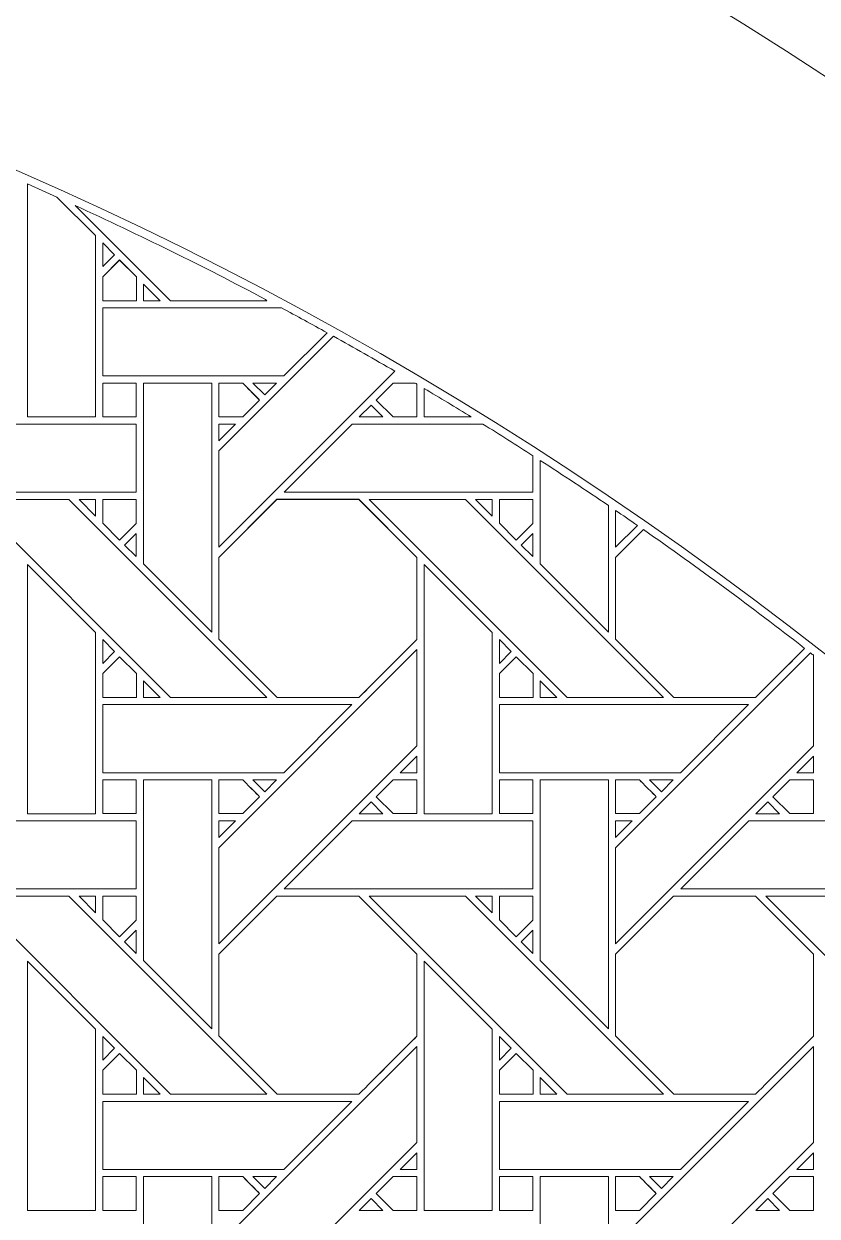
# Model space of a CAD drawing. Header units: inches. Extents: x 2.4 to 22.4, y -0.9 to 19.1.
# Drawn here: x 15.949 to 17.846, y 14.733 to 17.584 of the extents above; entities that cross this region are included whole.
import ezdxf

# ---------------------------------------------------------------- set-up
doc = ezdxf.new("R2010")
doc.units = ezdxf.units.IN
doc.header["$MEASUREMENT"] = 0
doc.layers.add('Design', color=7, linetype='Continuous', lineweight=0)

msp = doc.modelspace()

# ---------------------------------------------------------------- linework, layer by layer
at = {"layer": 'Design'}
for points, knots in [([(12.3829, 19.0948), (6.86, 19.0948), (2.3829, 14.6176), (2.3829, 9.0948), (2.3829, 3.5719), (6.86, -0.9052), (12.3829, -0.9052), (17.9057, -0.9052), (22.3829, 3.5719), (22.3829, 9.0948), (22.3829, 14.6176), (17.9057, 19.0948), (12.3829, 19.0948)], [0, 0, 0, 0, 1, 1, 1, 2, 2, 2, 3, 3, 3, 4, 4, 4, 4]), ([(12.3829, 17.972), (7.4801, 17.972), (3.5056, 13.9975), (3.5056, 9.0948), (3.5056, 4.192), (7.4801, 0.2175), (12.3829, 0.2175), (17.2856, 0.2175), (21.2601, 4.192), (21.2601, 9.0948), (21.2601, 13.9975), (17.2856, 17.972), (12.3829, 17.972)], [0, 0, 0, 0, 1, 1, 1, 2, 2, 2, 3, 3, 3, 4, 4, 4, 4]), ([(16.1201, 16.6442), (16.1201, 16.6442), (15.9574, 16.6442), (15.9574, 16.6442), (15.9574, 16.6442), (15.9574, 17.2014), (15.9574, 17.2014), (15.9808, 17.1911), (16.0042, 17.1808), (16.0274, 17.1703), (16.0274, 17.1703), (16.1201, 17.0779), (16.1201, 17.0779), (16.1201, 17.0779), (16.1201, 16.6442), (16.1201, 16.6442)], [0, 0, 0, 0, 1, 1, 1, 2, 2, 2, 3, 3, 3, 4, 4, 4, 5, 5, 5, 5]), ([(16.5303, 16.9222), (16.5303, 16.9222), (16.2993, 16.9222), (16.2993, 16.9222), (16.2993, 16.9222), (16.0715, 17.1501), (16.0715, 17.1501), (16.2258, 17.0794), (16.3778, 17.0044), (16.5272, 16.9253), (16.5272, 16.9253), (16.5303, 16.9222), (16.5303, 16.9222)], [0, 0, 0, 0, 1, 1, 1, 2, 2, 2, 3, 3, 3, 4, 4, 4, 4]), ([(16.1374, 17.0037), (16.1374, 17.0037), (16.1374, 17.0604), (16.1374, 17.0604), (16.1374, 17.0604), (16.1656, 17.0318), (16.1656, 17.0318), (16.1656, 17.0318), (16.1374, 17.0037), (16.1374, 17.0037)], [0, 0, 0, 0, 1, 1, 1, 2, 2, 2, 3, 3, 3, 3]), ([(16.1375, 16.9221), (16.1375, 16.9221), (16.1375, 16.9794), (16.1375, 16.9794), (16.1375, 16.9794), (16.1778, 17.0198), (16.1778, 17.0198), (16.1778, 17.0198), (16.2181, 16.9794), (16.2181, 16.9794), (16.2181, 16.9794), (16.2181, 16.9221), (16.2181, 16.9221), (16.2181, 16.9221), (16.1375, 16.9221), (16.1375, 16.9221)], [0, 0, 0, 0, 1, 1, 1, 2, 2, 2, 3, 3, 3, 4, 4, 4, 5, 5, 5, 5]), ([(16.2181, 16.922), (16.2181, 16.922), (16.1375, 16.922), (16.1375, 16.922), (16.1375, 16.922), (16.1375, 16.9793), (16.1375, 16.9793), (16.1375, 16.9793), (16.1778, 17.0196), (16.1778, 17.0196), (16.1778, 17.0196), (16.2181, 16.9793), (16.2181, 16.9793), (16.2181, 16.9793), (16.2181, 16.922), (16.2181, 16.922)], [0, 0, 0, 0, 1, 1, 1, 2, 2, 2, 3, 3, 3, 4, 4, 4, 5, 5, 5, 5]), ([(16.2354, 16.9222), (16.2354, 16.9222), (16.2354, 16.962), (16.2354, 16.962), (16.2354, 16.962), (16.2751, 16.9222), (16.2751, 16.9222), (16.2751, 16.9222), (16.2354, 16.9222), (16.2354, 16.9222)], [0, 0, 0, 0, 1, 1, 1, 2, 2, 2, 3, 3, 3, 3]), ([(16.5653, 16.905), (16.6017, 16.8855), (16.6379, 16.8658), (16.674, 16.8458), (16.674, 16.8458), (16.5704, 16.7423), (16.5704, 16.7423), (16.5704, 16.7423), (16.1375, 16.7423), (16.1375, 16.7423), (16.1375, 16.7423), (16.1375, 16.905), (16.1375, 16.905), (16.1375, 16.905), (16.5653, 16.905), (16.5653, 16.905)], [0, 0, 0, 0, 1, 1, 1, 2, 2, 2, 3, 3, 3, 4, 4, 4, 5, 5, 5, 5]), ([(16.6896, 16.8372), (16.7388, 16.8099), (16.7876, 16.7819), (16.8362, 16.7537), (16.8362, 16.7537), (16.4153, 16.3328), (16.4153, 16.3328), (16.4153, 16.3328), (16.4153, 16.5629), (16.4153, 16.5629), (16.4153, 16.5629), (16.6896, 16.8372), (16.6896, 16.8372)], [0, 0, 0, 0, 1, 1, 1, 2, 2, 2, 3, 3, 3, 4, 4, 4, 4]), ([(16.2177, 16.6443), (16.2177, 16.6443), (16.1375, 16.6443), (16.1375, 16.6443), (16.1375, 16.6443), (16.1375, 16.7251), (16.1375, 16.7251), (16.1375, 16.7251), (16.2177, 16.7251), (16.2177, 16.7251), (16.2177, 16.7251), (16.2177, 16.6443), (16.2177, 16.6443)], [0, 0, 0, 0, 1, 1, 1, 2, 2, 2, 3, 3, 3, 4, 4, 4, 4]), ([(16.1375, 16.6443), (16.1375, 16.6443), (16.1375, 16.7251), (16.1375, 16.7251), (16.1375, 16.7251), (16.2177, 16.7251), (16.2177, 16.7251), (16.2177, 16.7251), (16.2177, 16.6443), (16.2177, 16.6443), (16.2177, 16.6443), (16.1375, 16.6443), (16.1375, 16.6443)], [0, 0, 0, 0, 1, 1, 1, 2, 2, 2, 3, 3, 3, 4, 4, 4, 4]), ([(16.2352, 16.2928), (16.2352, 16.2928), (16.2352, 16.725), (16.2352, 16.725), (16.2352, 16.725), (16.3982, 16.725), (16.3982, 16.725), (16.3982, 16.725), (16.3982, 16.1299), (16.3982, 16.1299), (16.3982, 16.1299), (16.2352, 16.2928), (16.2352, 16.2928)], [0, 0, 0, 0, 1, 1, 1, 2, 2, 2, 3, 3, 3, 4, 4, 4, 4]), ([(16.4153, 16.6443), (16.4153, 16.6443), (16.4153, 16.7251), (16.4153, 16.7251), (16.4153, 16.7251), (16.4724, 16.7251), (16.4724, 16.7251), (16.4724, 16.7251), (16.5128, 16.6848), (16.5128, 16.6848), (16.5128, 16.6848), (16.4723, 16.6443), (16.4723, 16.6443), (16.4723, 16.6443), (16.4153, 16.6443), (16.4153, 16.6443)], [0, 0, 0, 0, 1, 1, 1, 2, 2, 2, 3, 3, 3, 4, 4, 4, 5, 5, 5, 5]), ([(16.5127, 16.6847), (16.5127, 16.6847), (16.4723, 16.6443), (16.4723, 16.6443), (16.4723, 16.6443), (16.4153, 16.6443), (16.4153, 16.6443), (16.4153, 16.6443), (16.4153, 16.7251), (16.4153, 16.7251), (16.4153, 16.7251), (16.4724, 16.7251), (16.4724, 16.7251), (16.4777, 16.7198), (16.5085, 16.6889), (16.5127, 16.6847)], [0, 0, 0, 0, 1, 1, 1, 2, 2, 2, 3, 3, 3, 4, 4, 4, 5, 5, 5, 5]), ([(16.4967, 16.725), (16.4967, 16.725), (16.5532, 16.725), (16.5532, 16.725), (16.5532, 16.725), (16.5249, 16.6968), (16.5249, 16.6968), (16.5249, 16.6968), (16.4967, 16.725), (16.4967, 16.725)], [0, 0, 0, 0, 1, 1, 1, 2, 2, 2, 3, 3, 3, 3]), ([(16.8319, 16.6443), (16.8319, 16.6443), (16.7915, 16.6847), (16.7915, 16.6847), (16.7915, 16.6847), (16.832, 16.7251), (16.832, 16.7251), (16.832, 16.7251), (16.8851, 16.7251), (16.8851, 16.7251), (16.8864, 16.7243), (16.8877, 16.7235), (16.889, 16.7228), (16.889, 16.7228), (16.889, 16.6443), (16.889, 16.6443), (16.889, 16.6443), (16.8319, 16.6443), (16.8319, 16.6443)], [0, 0, 0, 0, 1, 1, 1, 2, 2, 2, 3, 3, 3, 4, 4, 4, 5, 5, 5, 6, 6, 6, 6]), ([(16.889, 16.7228), (16.889, 16.7228), (16.889, 16.6443), (16.889, 16.6443), (16.889, 16.6443), (16.8319, 16.6443), (16.8319, 16.6443), (16.8319, 16.6443), (16.7915, 16.6847), (16.7915, 16.6847), (16.7915, 16.6847), (16.832, 16.7251), (16.832, 16.7251), (16.832, 16.7251), (16.8851, 16.7251), (16.8851, 16.7251), (16.8864, 16.7243), (16.8877, 16.7235), (16.889, 16.7228)], [0, 0, 0, 0, 1, 1, 1, 2, 2, 2, 3, 3, 3, 4, 4, 4, 5, 5, 5, 6, 6, 6, 6]), ([(17.019, 16.6442), (17.019, 16.6442), (16.9061, 16.6442), (16.9061, 16.6442), (16.9061, 16.6442), (16.9061, 16.7125), (16.9061, 16.7125), (16.9439, 16.6901), (16.9816, 16.6673), (17.019, 16.6442)], [0, 0, 0, 0, 1, 1, 1, 2, 2, 2, 3, 3, 3, 3]), ([(16.7794, 16.6725), (16.7794, 16.6725), (16.8076, 16.6442), (16.8076, 16.6442), (16.8076, 16.6442), (16.7511, 16.6442), (16.7511, 16.6442), (16.7511, 16.6442), (16.7794, 16.6725), (16.7794, 16.6725)], [0, 0, 0, 0, 1, 1, 1, 2, 2, 2, 3, 3, 3, 3]), ([(16.2177, 16.6271), (16.2177, 16.6271), (16.2177, 16.4643), (16.2177, 16.4643), (16.2177, 16.4643), (15.6224, 16.4643), (15.6224, 16.4643), (15.6224, 16.4643), (15.7853, 16.6271), (15.7853, 16.6271), (15.7853, 16.6271), (16.2177, 16.6271), (16.2177, 16.6271)], [0, 0, 0, 0, 1, 1, 1, 2, 2, 2, 3, 3, 3, 4, 4, 4, 4]), ([(16.4551, 16.6271), (16.4551, 16.6271), (16.4153, 16.5873), (16.4153, 16.5873), (16.4153, 16.5873), (16.4153, 16.6271), (16.4153, 16.6271), (16.4153, 16.6271), (16.4551, 16.6271), (16.4551, 16.6271)], [0, 0, 0, 0, 1, 1, 1, 2, 2, 2, 3, 3, 3, 3]), ([(17.1664, 16.5516), (17.1664, 16.5516), (17.1664, 16.4643), (17.1664, 16.4643), (17.1664, 16.4643), (16.5711, 16.4643), (16.5711, 16.4643), (16.5711, 16.4643), (16.734, 16.6271), (16.734, 16.6271), (16.734, 16.6271), (17.0469, 16.6271), (17.0469, 16.6271), (17.087, 16.6023), (17.1268, 16.5771), (17.1664, 16.5516)], [0, 0, 0, 0, 1, 1, 1, 2, 2, 2, 3, 3, 3, 4, 4, 4, 5, 5, 5, 5]), ([(17.3469, 16.1299), (17.3469, 16.1299), (17.184, 16.2928), (17.184, 16.2928), (17.184, 16.2928), (17.184, 16.5403), (17.184, 16.5403), (17.2387, 16.5049), (17.293, 16.469), (17.3469, 16.4325), (17.3469, 16.4325), (17.3469, 16.1299), (17.3469, 16.1299)], [0, 0, 0, 0, 1, 1, 1, 2, 2, 2, 3, 3, 3, 4, 4, 4, 4]), ([(16.5303, 15.9735), (16.5303, 15.9735), (16.2993, 15.9735), (16.2993, 15.9735), (16.2993, 15.9735), (15.8257, 16.4472), (15.8257, 16.4472), (15.8257, 16.4472), (16.0567, 16.4472), (16.0567, 16.4472), (16.0567, 16.4472), (16.5303, 15.9735), (16.5303, 15.9735)], [0, 0, 0, 0, 1, 1, 1, 2, 2, 2, 3, 3, 3, 4, 4, 4, 4]), ([(16.0808, 16.4471), (16.0808, 16.4471), (16.1202, 16.4471), (16.1202, 16.4471), (16.1202, 16.4471), (16.1202, 16.4073), (16.1202, 16.4073), (16.1202, 16.4073), (16.0808, 16.4471), (16.0808, 16.4471)], [0, 0, 0, 0, 1, 1, 1, 2, 2, 2, 3, 3, 3, 3]), ([(16.2177, 16.4472), (16.2177, 16.4472), (16.2177, 16.3896), (16.2177, 16.3896), (16.2177, 16.3896), (16.1778, 16.3497), (16.1778, 16.3497), (16.1778, 16.3497), (16.1375, 16.39), (16.1375, 16.39), (16.1375, 16.39), (16.1375, 16.4472), (16.1375, 16.4472), (16.1375, 16.4472), (16.2177, 16.4472), (16.2177, 16.4472)], [0, 0, 0, 0, 1, 1, 1, 2, 2, 2, 3, 3, 3, 4, 4, 4, 5, 5, 5, 5]), ([(16.1778, 16.3497), (16.1778, 16.3497), (16.1375, 16.39), (16.1375, 16.39), (16.1375, 16.39), (16.1375, 16.4472), (16.1375, 16.4472), (16.1375, 16.4472), (16.2177, 16.4472), (16.2177, 16.4472), (16.2177, 16.4472), (16.2177, 16.3896), (16.2177, 16.3896), (16.2177, 16.3896), (16.1778, 16.3497), (16.1778, 16.3497)], [0, 0, 0, 0, 1, 1, 1, 2, 2, 2, 3, 3, 3, 4, 4, 4, 5, 5, 5, 5]), ([(16.7503, 15.9736), (16.7503, 15.9736), (16.5546, 15.9736), (16.5546, 15.9736), (16.5546, 15.9736), (16.4153, 16.1128), (16.4153, 16.1128), (16.4153, 16.1128), (16.4153, 16.3085), (16.4153, 16.3085), (16.4153, 16.3085), (16.5541, 16.4473), (16.5541, 16.4473), (16.5541, 16.4473), (16.7503, 16.4473), (16.7503, 16.4473), (16.7503, 16.4473), (16.889, 16.3085), (16.889, 16.3085), (16.889, 16.3085), (16.889, 16.1123), (16.889, 16.1123), (16.8712, 16.0943), (16.7593, 15.9827), (16.7503, 15.9736)], [0, 0, 0, 0, 1, 1, 1, 2, 2, 2, 3, 3, 3, 4, 4, 4, 5, 5, 5, 6, 6, 6, 7, 7, 7, 8, 8, 8, 8]), ([(16.889, 16.3085), (16.889, 16.3085), (16.889, 16.1123), (16.889, 16.1123), (16.8711, 16.0943), (16.7592, 15.9825), (16.7503, 15.9735), (16.7503, 15.9735), (16.5545, 15.9735), (16.5545, 15.9735), (16.5545, 15.9735), (16.4153, 16.1128), (16.4153, 16.1128), (16.4153, 16.1128), (16.4153, 16.3085), (16.4153, 16.3085), (16.4153, 16.3085), (16.554, 16.4471), (16.554, 16.4471), (16.554, 16.4471), (16.7502, 16.4471), (16.7502, 16.4471), (16.7502, 16.4471), (16.889, 16.3085), (16.889, 16.3085)], [0, 0, 0, 0, 1, 1, 1, 2, 2, 2, 3, 3, 3, 4, 4, 4, 5, 5, 5, 6, 6, 6, 7, 7, 7, 8, 8, 8, 8]), ([(17.479, 15.9735), (17.479, 15.9735), (17.248, 15.9735), (17.248, 15.9735), (17.248, 15.9735), (16.7745, 16.4472), (16.7745, 16.4472), (16.7745, 16.4472), (17.0054, 16.4472), (17.0054, 16.4472), (17.0054, 16.4472), (17.479, 15.9735), (17.479, 15.9735)], [0, 0, 0, 0, 1, 1, 1, 2, 2, 2, 3, 3, 3, 4, 4, 4, 4]), ([(17.0295, 16.4471), (17.0295, 16.4471), (17.069, 16.4471), (17.069, 16.4471), (17.069, 16.4471), (17.069, 16.4073), (17.069, 16.4073), (17.069, 16.4073), (17.0295, 16.4471), (17.0295, 16.4471)], [0, 0, 0, 0, 1, 1, 1, 2, 2, 2, 3, 3, 3, 3]), ([(17.0862, 16.39), (17.0862, 16.39), (17.0862, 16.4472), (17.0862, 16.4472), (17.0862, 16.4472), (17.1665, 16.4472), (17.1665, 16.4472), (17.1665, 16.4472), (17.1665, 16.3896), (17.1665, 16.3896), (17.1665, 16.3896), (17.1266, 16.3497), (17.1266, 16.3497), (17.1266, 16.3497), (17.0862, 16.39), (17.0862, 16.39)], [0, 0, 0, 0, 1, 1, 1, 2, 2, 2, 3, 3, 3, 4, 4, 4, 5, 5, 5, 5]), ([(17.1265, 16.3496), (17.1265, 16.3496), (17.0862, 16.39), (17.0862, 16.39), (17.0862, 16.39), (17.0862, 16.4472), (17.0862, 16.4472), (17.0862, 16.4472), (17.1665, 16.4472), (17.1665, 16.4472), (17.1665, 16.4472), (17.1665, 16.3896), (17.1665, 16.3896), (17.1665, 16.3896), (17.1265, 16.3496), (17.1265, 16.3496)], [0, 0, 0, 0, 1, 1, 1, 2, 2, 2, 3, 3, 3, 4, 4, 4, 5, 5, 5, 5]), ([(17.364, 16.3328), (17.364, 16.3328), (17.364, 16.4208), (17.364, 16.4208), (17.3815, 16.4089), (17.3989, 16.3971), (17.4163, 16.3851), (17.4163, 16.3851), (17.364, 16.3328), (17.364, 16.3328)], [0, 0, 0, 0, 1, 1, 1, 2, 2, 2, 3, 3, 3, 3]), ([(17.8164, 16.0909), (17.8164, 16.0909), (17.699, 15.9735), (17.699, 15.9735), (17.699, 15.9735), (17.5033, 15.9735), (17.5033, 15.9735), (17.5033, 15.9735), (17.364, 16.1128), (17.364, 16.1128), (17.364, 16.1128), (17.364, 16.3084), (17.364, 16.3084), (17.364, 16.3084), (17.4306, 16.375), (17.4306, 16.375), (17.5617, 16.284), (17.6903, 16.1892), (17.8164, 16.0909)], [0, 0, 0, 0, 1, 1, 1, 2, 2, 2, 3, 3, 3, 4, 4, 4, 5, 5, 5, 6, 6, 6, 6]), ([(17.6991, 15.9736), (17.6991, 15.9736), (17.5033, 15.9736), (17.5033, 15.9736), (17.5033, 15.9736), (17.3641, 16.1129), (17.3641, 16.1129), (17.3641, 16.1129), (17.3641, 16.3085), (17.3641, 16.3085), (17.3641, 16.3085), (17.4306, 16.375), (17.4306, 16.375), (17.5617, 16.284), (17.6903, 16.1892), (17.8164, 16.0909), (17.7782, 16.0526), (17.7062, 15.9808), (17.6991, 15.9736)], [0, 0, 0, 0, 1, 1, 1, 2, 2, 2, 3, 3, 3, 4, 4, 4, 5, 5, 5, 6, 6, 6, 6]), ([(16.2177, 16.3653), (16.2177, 16.3653), (16.2177, 16.3102), (16.2177, 16.3102), (16.2177, 16.3102), (16.1899, 16.3375), (16.1899, 16.3375), (16.1899, 16.3375), (16.2177, 16.3653), (16.2177, 16.3653)], [0, 0, 0, 0, 1, 1, 1, 2, 2, 2, 3, 3, 3, 3]), ([(17.1664, 16.3653), (17.1664, 16.3653), (17.1664, 16.3102), (17.1664, 16.3102), (17.1664, 16.3102), (17.1387, 16.3375), (17.1387, 16.3375), (17.1387, 16.3375), (17.1664, 16.3653), (17.1664, 16.3653)], [0, 0, 0, 0, 1, 1, 1, 2, 2, 2, 3, 3, 3, 3]), ([(15.9574, 15.6955), (15.9574, 15.6955), (15.9574, 16.2913), (15.9574, 16.2913), (15.9574, 16.2913), (16.1201, 16.1292), (16.1201, 16.1292), (16.1201, 16.1292), (16.1201, 15.6955), (16.1201, 15.6955), (16.1201, 15.6955), (15.9574, 15.6955), (15.9574, 15.6955)], [0, 0, 0, 0, 1, 1, 1, 2, 2, 2, 3, 3, 3, 4, 4, 4, 4]), ([(16.9061, 15.6955), (16.9061, 15.6955), (16.9061, 16.2913), (16.9061, 16.2913), (16.9061, 16.2913), (17.0689, 16.1292), (17.0689, 16.1292), (17.0689, 16.1292), (17.0689, 15.6955), (17.0689, 15.6955), (17.0689, 15.6955), (16.9061, 15.6955), (16.9061, 15.6955)], [0, 0, 0, 0, 1, 1, 1, 2, 2, 2, 3, 3, 3, 4, 4, 4, 4]), ([(16.1374, 16.0549), (16.1374, 16.0549), (16.1374, 16.1117), (16.1374, 16.1117), (16.1374, 16.1117), (16.1656, 16.0831), (16.1656, 16.0831), (16.1656, 16.0831), (16.1374, 16.0549), (16.1374, 16.0549)], [0, 0, 0, 0, 1, 1, 1, 2, 2, 2, 3, 3, 3, 3]), ([(17.0862, 16.0549), (17.0862, 16.0549), (17.0862, 16.1117), (17.0862, 16.1117), (17.0862, 16.1117), (17.1144, 16.0831), (17.1144, 16.0831), (17.1144, 16.0831), (17.0862, 16.0549), (17.0862, 16.0549)], [0, 0, 0, 0, 1, 1, 1, 2, 2, 2, 3, 3, 3, 3]), ([(16.889, 15.8577), (16.889, 15.8577), (16.4153, 15.3841), (16.4153, 15.3841), (16.4153, 15.3841), (16.4153, 15.6142), (16.4153, 15.6142), (16.4153, 15.6142), (16.889, 16.0878), (16.889, 16.0878), (16.889, 16.0878), (16.889, 15.8577), (16.889, 15.8577)], [0, 0, 0, 0, 1, 1, 1, 2, 2, 2, 3, 3, 3, 4, 4, 4, 4]), ([(16.1375, 15.9733), (16.1375, 15.9733), (16.1375, 16.0306), (16.1375, 16.0306), (16.1375, 16.0306), (16.1778, 16.071), (16.1778, 16.071), (16.1778, 16.071), (16.2181, 16.0306), (16.2181, 16.0306), (16.2181, 16.0306), (16.2181, 15.9733), (16.2181, 15.9733), (16.2181, 15.9733), (16.1375, 15.9733), (16.1375, 15.9733)], [0, 0, 0, 0, 1, 1, 1, 2, 2, 2, 3, 3, 3, 4, 4, 4, 5, 5, 5, 5]), ([(16.2181, 15.9733), (16.2181, 15.9733), (16.1375, 15.9733), (16.1375, 15.9733), (16.1375, 15.9733), (16.1375, 16.0306), (16.1375, 16.0306), (16.1375, 16.0306), (16.1778, 16.071), (16.1778, 16.071), (16.1778, 16.071), (16.2181, 16.0306), (16.2181, 16.0306), (16.2181, 16.0306), (16.2181, 15.9733), (16.2181, 15.9733)], [0, 0, 0, 0, 1, 1, 1, 2, 2, 2, 3, 3, 3, 4, 4, 4, 5, 5, 5, 5]), ([(17.0862, 15.9733), (17.0862, 15.9733), (17.0862, 16.0306), (17.0862, 16.0306), (17.0862, 16.0306), (17.1265, 16.071), (17.1265, 16.071), (17.1265, 16.071), (17.1669, 16.0306), (17.1669, 16.0306), (17.1669, 16.0306), (17.1669, 15.9733), (17.1669, 15.9733), (17.1669, 15.9733), (17.0862, 15.9733), (17.0862, 15.9733)], [0, 0, 0, 0, 1, 1, 1, 2, 2, 2, 3, 3, 3, 4, 4, 4, 5, 5, 5, 5]), ([(17.1265, 16.071), (17.1265, 16.071), (17.1669, 16.0306), (17.1669, 16.0306), (17.1669, 16.0306), (17.1669, 15.9733), (17.1669, 15.9733), (17.1669, 15.9733), (17.0862, 15.9733), (17.0862, 15.9733), (17.0862, 15.9733), (17.0862, 16.0306), (17.0862, 16.0306), (17.0862, 16.0306), (17.1265, 16.071), (17.1265, 16.071)], [0, 0, 0, 0, 1, 1, 1, 2, 2, 2, 3, 3, 3, 4, 4, 4, 5, 5, 5, 5]), ([(17.8377, 16.0744), (17.8377, 16.0744), (17.8377, 15.8577), (17.8377, 15.8577), (17.8377, 15.8577), (17.364, 15.3841), (17.364, 15.3841), (17.364, 15.3841), (17.364, 15.6142), (17.364, 15.6142), (17.364, 15.6142), (17.8302, 16.0803), (17.8302, 16.0803), (17.8327, 16.0783), (17.8352, 16.0764), (17.8377, 16.0744)], [0, 0, 0, 0, 1, 1, 1, 2, 2, 2, 3, 3, 3, 4, 4, 4, 5, 5, 5, 5]), ([(16.2354, 15.9735), (16.2354, 15.9735), (16.2354, 16.0133), (16.2354, 16.0133), (16.2354, 16.0133), (16.2751, 15.9735), (16.2751, 15.9735), (16.2751, 15.9735), (16.2354, 15.9735), (16.2354, 15.9735)], [0, 0, 0, 0, 1, 1, 1, 2, 2, 2, 3, 3, 3, 3]), ([(17.1841, 15.9735), (17.1841, 15.9735), (17.1841, 16.0133), (17.1841, 16.0133), (17.1841, 16.0133), (17.2238, 15.9735), (17.2238, 15.9735), (17.2238, 15.9735), (17.1841, 15.9735), (17.1841, 15.9735)], [0, 0, 0, 0, 1, 1, 1, 2, 2, 2, 3, 3, 3, 3]), ([(16.7332, 15.9563), (16.7332, 15.9563), (16.5704, 15.7936), (16.5704, 15.7936), (16.5704, 15.7936), (16.1375, 15.7936), (16.1375, 15.7936), (16.1375, 15.7936), (16.1375, 15.9563), (16.1375, 15.9563), (16.1375, 15.9563), (16.7332, 15.9563), (16.7332, 15.9563)], [0, 0, 0, 0, 1, 1, 1, 2, 2, 2, 3, 3, 3, 4, 4, 4, 4]), ([(17.5191, 15.7936), (17.5191, 15.7936), (17.0862, 15.7936), (17.0862, 15.7936), (17.0862, 15.7936), (17.0862, 15.9563), (17.0862, 15.9563), (17.0862, 15.9563), (17.6819, 15.9563), (17.6819, 15.9563), (17.6819, 15.9563), (17.5191, 15.7936), (17.5191, 15.7936)], [0, 0, 0, 0, 1, 1, 1, 2, 2, 2, 3, 3, 3, 4, 4, 4, 4]), ([(16.889, 15.7936), (16.889, 15.7936), (16.8492, 15.7936), (16.8492, 15.7936), (16.8492, 15.7936), (16.889, 15.8334), (16.889, 15.8334), (16.889, 15.8334), (16.889, 15.7936), (16.889, 15.7936)], [0, 0, 0, 0, 1, 1, 1, 2, 2, 2, 3, 3, 3, 3]), ([(17.7979, 15.7936), (17.7979, 15.7936), (17.8377, 15.8334), (17.8377, 15.8334), (17.8377, 15.8334), (17.8377, 15.7936), (17.8377, 15.7936), (17.8377, 15.7936), (17.7979, 15.7936), (17.7979, 15.7936)], [0, 0, 0, 0, 1, 1, 1, 2, 2, 2, 3, 3, 3, 3]), ([(16.2177, 15.6956), (16.2177, 15.6956), (16.1375, 15.6956), (16.1375, 15.6956), (16.1375, 15.6956), (16.1375, 15.7763), (16.1375, 15.7763), (16.1375, 15.7763), (16.2177, 15.7763), (16.2177, 15.7763), (16.2177, 15.7763), (16.2177, 15.6956), (16.2177, 15.6956)], [0, 0, 0, 0, 1, 1, 1, 2, 2, 2, 3, 3, 3, 4, 4, 4, 4]), ([(16.1375, 15.6956), (16.1375, 15.6956), (16.1375, 15.7763), (16.1375, 15.7763), (16.1375, 15.7763), (16.2177, 15.7763), (16.2177, 15.7763), (16.2177, 15.7763), (16.2177, 15.6956), (16.2177, 15.6956), (16.2177, 15.6956), (16.1375, 15.6956), (16.1375, 15.6956)], [0, 0, 0, 0, 1, 1, 1, 2, 2, 2, 3, 3, 3, 4, 4, 4, 4]), ([(16.2352, 15.3441), (16.2352, 15.3441), (16.2352, 15.7763), (16.2352, 15.7763), (16.2352, 15.7763), (16.3982, 15.7763), (16.3982, 15.7763), (16.3982, 15.7763), (16.3982, 15.1812), (16.3982, 15.1812), (16.3982, 15.1812), (16.2352, 15.3441), (16.2352, 15.3441)], [0, 0, 0, 0, 1, 1, 1, 2, 2, 2, 3, 3, 3, 4, 4, 4, 4]), ([(16.4153, 15.6956), (16.4153, 15.6956), (16.4153, 15.7763), (16.4153, 15.7763), (16.4153, 15.7763), (16.4724, 15.7763), (16.4724, 15.7763), (16.4775, 15.7712), (16.5083, 15.7404), (16.5127, 15.736), (16.5127, 15.736), (16.4723, 15.6956), (16.4723, 15.6956), (16.4723, 15.6956), (16.4153, 15.6956), (16.4153, 15.6956)], [0, 0, 0, 0, 1, 1, 1, 2, 2, 2, 3, 3, 3, 4, 4, 4, 5, 5, 5, 5]), ([(16.5127, 15.736), (16.5127, 15.736), (16.4723, 15.6956), (16.4723, 15.6956), (16.4723, 15.6956), (16.4153, 15.6956), (16.4153, 15.6956), (16.4153, 15.6956), (16.4153, 15.7763), (16.4153, 15.7763), (16.4153, 15.7763), (16.4724, 15.7763), (16.4724, 15.7763), (16.4777, 15.7711), (16.5085, 15.7402), (16.5127, 15.736)], [0, 0, 0, 0, 1, 1, 1, 2, 2, 2, 3, 3, 3, 4, 4, 4, 5, 5, 5, 5]), ([(16.4967, 15.7763), (16.4967, 15.7763), (16.5532, 15.7763), (16.5532, 15.7763), (16.5532, 15.7763), (16.5249, 15.7481), (16.5249, 15.7481), (16.5249, 15.7481), (16.4967, 15.7763), (16.4967, 15.7763)], [0, 0, 0, 0, 1, 1, 1, 2, 2, 2, 3, 3, 3, 3]), ([(16.8319, 15.6956), (16.8319, 15.6956), (16.7915, 15.7359), (16.7915, 15.7359), (16.7915, 15.7359), (16.832, 15.7764), (16.832, 15.7764), (16.832, 15.7764), (16.889, 15.7764), (16.889, 15.7764), (16.889, 15.7764), (16.889, 15.6956), (16.889, 15.6956), (16.889, 15.6956), (16.8319, 15.6956), (16.8319, 15.6956)], [0, 0, 0, 0, 1, 1, 1, 2, 2, 2, 3, 3, 3, 4, 4, 4, 5, 5, 5, 5]), ([(16.889, 15.6956), (16.889, 15.6956), (16.8319, 15.6956), (16.8319, 15.6956), (16.8319, 15.6956), (16.7915, 15.7359), (16.7915, 15.7359), (16.7915, 15.7359), (16.832, 15.7764), (16.832, 15.7764), (16.832, 15.7764), (16.889, 15.7764), (16.889, 15.7764), (16.889, 15.7764), (16.889, 15.6956), (16.889, 15.6956)], [0, 0, 0, 0, 1, 1, 1, 2, 2, 2, 3, 3, 3, 4, 4, 4, 5, 5, 5, 5]), ([(17.0862, 15.6956), (17.0862, 15.6956), (17.0862, 15.7763), (17.0862, 15.7763), (17.0862, 15.7763), (17.1665, 15.7763), (17.1665, 15.7763), (17.1665, 15.7763), (17.1665, 15.6956), (17.1665, 15.6956), (17.1665, 15.6956), (17.0862, 15.6956), (17.0862, 15.6956)], [0, 0, 0, 0, 1, 1, 1, 2, 2, 2, 3, 3, 3, 4, 4, 4, 4]), ([(17.1665, 15.6956), (17.1665, 15.6956), (17.0862, 15.6956), (17.0862, 15.6956), (17.0862, 15.6956), (17.0862, 15.7763), (17.0862, 15.7763), (17.0862, 15.7763), (17.1665, 15.7763), (17.1665, 15.7763), (17.1665, 15.7763), (17.1665, 15.6956), (17.1665, 15.6956)], [0, 0, 0, 0, 1, 1, 1, 2, 2, 2, 3, 3, 3, 4, 4, 4, 4]), ([(17.184, 15.3441), (17.184, 15.3441), (17.184, 15.7763), (17.184, 15.7763), (17.184, 15.7763), (17.3469, 15.7763), (17.3469, 15.7763), (17.3469, 15.7763), (17.3469, 15.1812), (17.3469, 15.1812), (17.3469, 15.1812), (17.184, 15.3441), (17.184, 15.3441)], [0, 0, 0, 0, 1, 1, 1, 2, 2, 2, 3, 3, 3, 4, 4, 4, 4]), ([(17.421, 15.6956), (17.421, 15.6956), (17.3641, 15.6956), (17.3641, 15.6956), (17.3641, 15.6956), (17.3641, 15.7763), (17.3641, 15.7763), (17.3641, 15.7763), (17.4211, 15.7763), (17.4211, 15.7763), (17.4263, 15.7712), (17.457, 15.7404), (17.4615, 15.736), (17.4615, 15.736), (17.421, 15.6956), (17.421, 15.6956)], [0, 0, 0, 0, 1, 1, 1, 2, 2, 2, 3, 3, 3, 4, 4, 4, 5, 5, 5, 5]), ([(17.4615, 15.736), (17.4615, 15.736), (17.421, 15.6956), (17.421, 15.6956), (17.421, 15.6956), (17.3641, 15.6956), (17.3641, 15.6956), (17.3641, 15.6956), (17.3641, 15.7763), (17.3641, 15.7763), (17.3641, 15.7763), (17.4211, 15.7763), (17.4211, 15.7763), (17.4264, 15.7711), (17.4572, 15.7403), (17.4615, 15.736)], [0, 0, 0, 0, 1, 1, 1, 2, 2, 2, 3, 3, 3, 4, 4, 4, 5, 5, 5, 5]), ([(17.4455, 15.7763), (17.4455, 15.7763), (17.5019, 15.7763), (17.5019, 15.7763), (17.5019, 15.7763), (17.4736, 15.7481), (17.4736, 15.7481), (17.4736, 15.7481), (17.4455, 15.7763), (17.4455, 15.7763)], [0, 0, 0, 0, 1, 1, 1, 2, 2, 2, 3, 3, 3, 3]), ([(17.7806, 15.6956), (17.7806, 15.6956), (17.7403, 15.7359), (17.7403, 15.7359), (17.7403, 15.7359), (17.7807, 15.7764), (17.7807, 15.7764), (17.7807, 15.7764), (17.8377, 15.7764), (17.8377, 15.7764), (17.8377, 15.7764), (17.8377, 15.6956), (17.8377, 15.6956), (17.8377, 15.6956), (17.7806, 15.6956), (17.7806, 15.6956)], [0, 0, 0, 0, 1, 1, 1, 2, 2, 2, 3, 3, 3, 4, 4, 4, 5, 5, 5, 5]), ([(17.8377, 15.6956), (17.8377, 15.6956), (17.7806, 15.6956), (17.7806, 15.6956), (17.7806, 15.6956), (17.7403, 15.7359), (17.7403, 15.7359), (17.7403, 15.7359), (17.7807, 15.7764), (17.7807, 15.7764), (17.7807, 15.7764), (17.8377, 15.7764), (17.8377, 15.7764), (17.8377, 15.7764), (17.8377, 15.6956), (17.8377, 15.6956)], [0, 0, 0, 0, 1, 1, 1, 2, 2, 2, 3, 3, 3, 4, 4, 4, 5, 5, 5, 5]), ([(16.7511, 15.6955), (16.7511, 15.6955), (16.7794, 15.7238), (16.7794, 15.7238), (16.7794, 15.7238), (16.8076, 15.6955), (16.8076, 15.6955), (16.8076, 15.6955), (16.7511, 15.6955), (16.7511, 15.6955)], [0, 0, 0, 0, 1, 1, 1, 2, 2, 2, 3, 3, 3, 3]), ([(17.6999, 15.6955), (17.6999, 15.6955), (17.7281, 15.7238), (17.7281, 15.7238), (17.7281, 15.7238), (17.7564, 15.6955), (17.7564, 15.6955), (17.7564, 15.6955), (17.6999, 15.6955), (17.6999, 15.6955)], [0, 0, 0, 0, 1, 1, 1, 2, 2, 2, 3, 3, 3, 3]), ([(16.2177, 15.6784), (16.2177, 15.6784), (16.2177, 15.5155), (16.2177, 15.5155), (16.2177, 15.5155), (15.6224, 15.5155), (15.6224, 15.5155), (15.6224, 15.5155), (15.7853, 15.6784), (15.7853, 15.6784), (15.7853, 15.6784), (16.2177, 15.6784), (16.2177, 15.6784)], [0, 0, 0, 0, 1, 1, 1, 2, 2, 2, 3, 3, 3, 4, 4, 4, 4]), ([(16.4551, 15.6784), (16.4551, 15.6784), (16.4153, 15.6385), (16.4153, 15.6385), (16.4153, 15.6385), (16.4153, 15.6784), (16.4153, 15.6784), (16.4153, 15.6784), (16.4551, 15.6784), (16.4551, 15.6784)], [0, 0, 0, 0, 1, 1, 1, 2, 2, 2, 3, 3, 3, 3]), ([(17.1664, 15.6784), (17.1664, 15.6784), (17.1664, 15.5156), (17.1664, 15.5156), (17.1664, 15.5156), (16.5711, 15.5156), (16.5711, 15.5156), (16.5711, 15.5156), (16.734, 15.6784), (16.734, 15.6784), (16.734, 15.6784), (17.1664, 15.6784), (17.1664, 15.6784)], [0, 0, 0, 0, 1, 1, 1, 2, 2, 2, 3, 3, 3, 4, 4, 4, 4]), ([(17.4039, 15.6784), (17.4039, 15.6784), (17.364, 15.6385), (17.364, 15.6385), (17.364, 15.6385), (17.364, 15.6784), (17.364, 15.6784), (17.364, 15.6784), (17.4039, 15.6784), (17.4039, 15.6784)], [0, 0, 0, 0, 1, 1, 1, 2, 2, 2, 3, 3, 3, 3]), ([(18.1152, 15.6784), (18.1152, 15.6784), (18.1152, 15.5156), (18.1152, 15.5156), (18.1152, 15.5156), (17.5199, 15.5156), (17.5199, 15.5156), (17.5199, 15.5156), (17.6827, 15.6784), (17.6827, 15.6784), (17.6827, 15.6784), (18.1152, 15.6784), (18.1152, 15.6784)], [0, 0, 0, 0, 1, 1, 1, 2, 2, 2, 3, 3, 3, 4, 4, 4, 4]), ([(16.5303, 15.0248), (16.5303, 15.0248), (16.2993, 15.0248), (16.2993, 15.0248), (16.2993, 15.0248), (15.8257, 15.4984), (15.8257, 15.4984), (15.8257, 15.4984), (16.0567, 15.4984), (16.0567, 15.4984), (16.0567, 15.4984), (16.5303, 15.0248), (16.5303, 15.0248)], [0, 0, 0, 0, 1, 1, 1, 2, 2, 2, 3, 3, 3, 4, 4, 4, 4]), ([(16.0808, 15.4984), (16.0808, 15.4984), (16.1202, 15.4984), (16.1202, 15.4984), (16.1202, 15.4984), (16.1202, 15.4586), (16.1202, 15.4586), (16.1202, 15.4586), (16.0808, 15.4984), (16.0808, 15.4984)], [0, 0, 0, 0, 1, 1, 1, 2, 2, 2, 3, 3, 3, 3]), ([(16.2177, 15.4985), (16.2177, 15.4985), (16.2177, 15.4409), (16.2177, 15.4409), (16.2177, 15.4409), (16.1778, 15.4009), (16.1778, 15.4009), (16.1778, 15.4009), (16.1375, 15.4413), (16.1375, 15.4413), (16.1375, 15.4413), (16.1375, 15.4985), (16.1375, 15.4985), (16.1375, 15.4985), (16.2177, 15.4985), (16.2177, 15.4985)], [0, 0, 0, 0, 1, 1, 1, 2, 2, 2, 3, 3, 3, 4, 4, 4, 5, 5, 5, 5]), ([(16.1778, 15.4009), (16.1778, 15.4009), (16.1375, 15.4413), (16.1375, 15.4413), (16.1375, 15.4413), (16.1375, 15.4985), (16.1375, 15.4985), (16.1375, 15.4985), (16.2177, 15.4985), (16.2177, 15.4985), (16.2177, 15.4985), (16.2177, 15.4409), (16.2177, 15.4409), (16.2177, 15.4409), (16.1778, 15.4009), (16.1778, 15.4009)], [0, 0, 0, 0, 1, 1, 1, 2, 2, 2, 3, 3, 3, 4, 4, 4, 5, 5, 5, 5]), ([(16.7503, 15.0248), (16.7503, 15.0248), (16.5546, 15.0248), (16.5546, 15.0248), (16.5546, 15.0248), (16.4153, 15.1641), (16.4153, 15.1641), (16.4153, 15.1641), (16.4153, 15.3597), (16.4153, 15.3597), (16.4153, 15.3597), (16.554, 15.4985), (16.554, 15.4985), (16.554, 15.4985), (16.7502, 15.4985), (16.7502, 15.4985), (16.7502, 15.4985), (16.889, 15.3597), (16.889, 15.3597), (16.889, 15.3597), (16.889, 15.1635), (16.889, 15.1635), (16.8712, 15.1456), (16.7593, 15.0339), (16.7503, 15.0248)], [0, 0, 0, 0, 1, 1, 1, 2, 2, 2, 3, 3, 3, 4, 4, 4, 5, 5, 5, 6, 6, 6, 7, 7, 7, 8, 8, 8, 8]), ([(16.889, 15.1635), (16.8711, 15.1455), (16.7592, 15.0338), (16.7503, 15.0248), (16.7503, 15.0248), (16.5546, 15.0248), (16.5546, 15.0248), (16.5546, 15.0248), (16.4153, 15.1641), (16.4153, 15.1641), (16.4153, 15.1641), (16.4153, 15.3597), (16.4153, 15.3597), (16.4153, 15.3597), (16.554, 15.4985), (16.554, 15.4985), (16.554, 15.4985), (16.7502, 15.4985), (16.7502, 15.4985), (16.7502, 15.4985), (16.889, 15.3597), (16.889, 15.3597), (16.889, 15.3597), (16.889, 15.1635), (16.889, 15.1635)], [0, 0, 0, 0, 1, 1, 1, 2, 2, 2, 3, 3, 3, 4, 4, 4, 5, 5, 5, 6, 6, 6, 7, 7, 7, 8, 8, 8, 8]), ([(17.479, 15.0248), (17.479, 15.0248), (17.248, 15.0248), (17.248, 15.0248), (17.248, 15.0248), (16.7745, 15.4984), (16.7745, 15.4984), (16.7745, 15.4984), (17.0054, 15.4984), (17.0054, 15.4984), (17.0054, 15.4984), (17.479, 15.0248), (17.479, 15.0248)], [0, 0, 0, 0, 1, 1, 1, 2, 2, 2, 3, 3, 3, 4, 4, 4, 4]), ([(17.0295, 15.4984), (17.0295, 15.4984), (17.069, 15.4984), (17.069, 15.4984), (17.069, 15.4984), (17.069, 15.4586), (17.069, 15.4586), (17.069, 15.4586), (17.0295, 15.4984), (17.0295, 15.4984)], [0, 0, 0, 0, 1, 1, 1, 2, 2, 2, 3, 3, 3, 3]), ([(17.1665, 15.4985), (17.1665, 15.4985), (17.1665, 15.4409), (17.1665, 15.4409), (17.1665, 15.4409), (17.1265, 15.4009), (17.1265, 15.4009), (17.1265, 15.4009), (17.0862, 15.4413), (17.0862, 15.4413), (17.0862, 15.4413), (17.0862, 15.4985), (17.0862, 15.4985), (17.0862, 15.4985), (17.1665, 15.4985), (17.1665, 15.4985)], [0, 0, 0, 0, 1, 1, 1, 2, 2, 2, 3, 3, 3, 4, 4, 4, 5, 5, 5, 5]), ([(17.1265, 15.4009), (17.1265, 15.4009), (17.0862, 15.4413), (17.0862, 15.4413), (17.0862, 15.4413), (17.0862, 15.4985), (17.0862, 15.4985), (17.0862, 15.4985), (17.1665, 15.4985), (17.1665, 15.4985), (17.1665, 15.4985), (17.1665, 15.4409), (17.1665, 15.4409), (17.1665, 15.4409), (17.1265, 15.4009), (17.1265, 15.4009)], [0, 0, 0, 0, 1, 1, 1, 2, 2, 2, 3, 3, 3, 4, 4, 4, 5, 5, 5, 5]), ([(17.699, 15.0248), (17.699, 15.0248), (17.5033, 15.0248), (17.5033, 15.0248), (17.5033, 15.0248), (17.3641, 15.1641), (17.3641, 15.1641), (17.3641, 15.1641), (17.3641, 15.3597), (17.3641, 15.3597), (17.3641, 15.3597), (17.5027, 15.4985), (17.5027, 15.4985), (17.5027, 15.4985), (17.699, 15.4985), (17.699, 15.4985), (17.699, 15.4985), (17.8377, 15.3597), (17.8377, 15.3597), (17.8377, 15.3597), (17.8377, 15.1635), (17.8377, 15.1635), (17.8199, 15.1456), (17.708, 15.0339), (17.699, 15.0248)], [0, 0, 0, 0, 1, 1, 1, 2, 2, 2, 3, 3, 3, 4, 4, 4, 5, 5, 5, 6, 6, 6, 7, 7, 7, 8, 8, 8, 8]), ([(17.8377, 15.1635), (17.8199, 15.1456), (17.708, 15.0338), (17.699, 15.0248), (17.699, 15.0248), (17.5033, 15.0248), (17.5033, 15.0248), (17.5033, 15.0248), (17.3641, 15.1641), (17.3641, 15.1641), (17.3641, 15.1641), (17.3641, 15.3597), (17.3641, 15.3597), (17.3641, 15.3597), (17.5027, 15.4985), (17.5027, 15.4985), (17.5027, 15.4985), (17.699, 15.4985), (17.699, 15.4985), (17.699, 15.4985), (17.8377, 15.3597), (17.8377, 15.3597), (17.8377, 15.3597), (17.8377, 15.1635), (17.8377, 15.1635)], [0, 0, 0, 0, 1, 1, 1, 2, 2, 2, 3, 3, 3, 4, 4, 4, 5, 5, 5, 6, 6, 6, 7, 7, 7, 8, 8, 8, 8]), ([(18.4278, 15.0248), (18.4278, 15.0248), (18.1967, 15.0248), (18.1967, 15.0248), (18.1967, 15.0248), (17.7232, 15.4984), (17.7232, 15.4984), (17.7232, 15.4984), (17.9541, 15.4984), (17.9541, 15.4984), (17.9541, 15.4984), (18.4278, 15.0248), (18.4278, 15.0248)], [0, 0, 0, 0, 1, 1, 1, 2, 2, 2, 3, 3, 3, 4, 4, 4, 4]), ([(16.2177, 15.4166), (16.2177, 15.4166), (16.2177, 15.3614), (16.2177, 15.3614), (16.2177, 15.3614), (16.1899, 15.3888), (16.1899, 15.3888), (16.1899, 15.3888), (16.2177, 15.4166), (16.2177, 15.4166)], [0, 0, 0, 0, 1, 1, 1, 2, 2, 2, 3, 3, 3, 3]), ([(17.1664, 15.4166), (17.1664, 15.4166), (17.1664, 15.3614), (17.1664, 15.3614), (17.1664, 15.3614), (17.1387, 15.3888), (17.1387, 15.3888), (17.1387, 15.3888), (17.1664, 15.4166), (17.1664, 15.4166)], [0, 0, 0, 0, 1, 1, 1, 2, 2, 2, 3, 3, 3, 3]), ([(15.9574, 14.7468), (15.9574, 14.7468), (15.9574, 15.3426), (15.9574, 15.3426), (15.9574, 15.3426), (16.1201, 15.1805), (16.1201, 15.1805), (16.1201, 15.1805), (16.1201, 14.7468), (16.1201, 14.7468), (16.1201, 14.7468), (15.9574, 14.7468), (15.9574, 14.7468)], [0, 0, 0, 0, 1, 1, 1, 2, 2, 2, 3, 3, 3, 4, 4, 4, 4]), ([(16.9061, 14.7468), (16.9061, 14.7468), (16.9061, 15.3426), (16.9061, 15.3426), (16.9061, 15.3426), (17.0689, 15.1805), (17.0689, 15.1805), (17.0689, 15.1805), (17.0689, 14.7468), (17.0689, 14.7468), (17.0689, 14.7468), (16.9061, 14.7468), (16.9061, 14.7468)], [0, 0, 0, 0, 1, 1, 1, 2, 2, 2, 3, 3, 3, 4, 4, 4, 4]), ([(16.1374, 15.1062), (16.1374, 15.1062), (16.1374, 15.163), (16.1374, 15.163), (16.1374, 15.163), (16.1656, 15.1344), (16.1656, 15.1344), (16.1656, 15.1344), (16.1374, 15.1062), (16.1374, 15.1062)], [0, 0, 0, 0, 1, 1, 1, 2, 2, 2, 3, 3, 3, 3]), ([(17.0862, 15.1062), (17.0862, 15.1062), (17.0862, 15.163), (17.0862, 15.163), (17.0862, 15.163), (17.1144, 15.1344), (17.1144, 15.1344), (17.1144, 15.1344), (17.0862, 15.1062), (17.0862, 15.1062)], [0, 0, 0, 0, 1, 1, 1, 2, 2, 2, 3, 3, 3, 3]), ([(16.1375, 15.0246), (16.1375, 15.0246), (16.1375, 15.0819), (16.1375, 15.0819), (16.1375, 15.0819), (16.1778, 15.1222), (16.1778, 15.1222), (16.1778, 15.1222), (16.2181, 15.0819), (16.2181, 15.0819), (16.2181, 15.0819), (16.2181, 15.0246), (16.2181, 15.0246), (16.2181, 15.0246), (16.1375, 15.0246), (16.1375, 15.0246)], [0, 0, 0, 0, 1, 1, 1, 2, 2, 2, 3, 3, 3, 4, 4, 4, 5, 5, 5, 5]), ([(16.2181, 15.0246), (16.2181, 15.0246), (16.1375, 15.0246), (16.1375, 15.0246), (16.1375, 15.0246), (16.1375, 15.0819), (16.1375, 15.0819), (16.1375, 15.0819), (16.1778, 15.1222), (16.1778, 15.1222), (16.1778, 15.1222), (16.2181, 15.0819), (16.2181, 15.0819), (16.2181, 15.0819), (16.2181, 15.0246), (16.2181, 15.0246)], [0, 0, 0, 0, 1, 1, 1, 2, 2, 2, 3, 3, 3, 4, 4, 4, 5, 5, 5, 5]), ([(16.889, 14.909), (16.889, 14.909), (16.4153, 14.4354), (16.4153, 14.4354), (16.4153, 14.4354), (16.4153, 14.6655), (16.4153, 14.6655), (16.4153, 14.6655), (16.889, 15.139), (16.889, 15.139), (16.889, 15.139), (16.889, 14.909), (16.889, 14.909)], [0, 0, 0, 0, 1, 1, 1, 2, 2, 2, 3, 3, 3, 4, 4, 4, 4]), ([(17.0862, 15.0246), (17.0862, 15.0246), (17.0862, 15.0819), (17.0862, 15.0819), (17.0862, 15.0819), (17.1265, 15.1222), (17.1265, 15.1222), (17.1265, 15.1222), (17.1669, 15.0819), (17.1669, 15.0819), (17.1669, 15.0819), (17.1669, 15.0246), (17.1669, 15.0246), (17.1669, 15.0246), (17.0862, 15.0246), (17.0862, 15.0246)], [0, 0, 0, 0, 1, 1, 1, 2, 2, 2, 3, 3, 3, 4, 4, 4, 5, 5, 5, 5]), ([(17.1265, 15.1222), (17.1265, 15.1222), (17.1669, 15.0819), (17.1669, 15.0819), (17.1669, 15.0819), (17.1669, 15.0246), (17.1669, 15.0246), (17.1669, 15.0246), (17.0862, 15.0246), (17.0862, 15.0246), (17.0862, 15.0246), (17.0862, 15.0819), (17.0862, 15.0819), (17.0862, 15.0819), (17.1265, 15.1222), (17.1265, 15.1222)], [0, 0, 0, 0, 1, 1, 1, 2, 2, 2, 3, 3, 3, 4, 4, 4, 5, 5, 5, 5]), ([(17.8377, 14.909), (17.8377, 14.909), (17.364, 14.4354), (17.364, 14.4354), (17.364, 14.4354), (17.364, 14.6655), (17.364, 14.6655), (17.364, 14.6655), (17.8377, 15.139), (17.8377, 15.139), (17.8377, 15.139), (17.8377, 14.909), (17.8377, 14.909)], [0, 0, 0, 0, 1, 1, 1, 2, 2, 2, 3, 3, 3, 4, 4, 4, 4]), ([(16.2354, 15.0248), (16.2354, 15.0248), (16.2354, 15.0646), (16.2354, 15.0646), (16.2354, 15.0646), (16.2751, 15.0248), (16.2751, 15.0248), (16.2751, 15.0248), (16.2354, 15.0248), (16.2354, 15.0248)], [0, 0, 0, 0, 1, 1, 1, 2, 2, 2, 3, 3, 3, 3]), ([(17.1841, 15.0248), (17.1841, 15.0248), (17.1841, 15.0646), (17.1841, 15.0646), (17.1841, 15.0646), (17.2238, 15.0248), (17.2238, 15.0248), (17.2238, 15.0248), (17.1841, 15.0248), (17.1841, 15.0248)], [0, 0, 0, 0, 1, 1, 1, 2, 2, 2, 3, 3, 3, 3]), ([(16.7332, 15.0075), (16.7332, 15.0075), (16.5704, 14.8448), (16.5704, 14.8448), (16.5704, 14.8448), (16.1375, 14.8448), (16.1375, 14.8448), (16.1375, 14.8448), (16.1375, 15.0075), (16.1375, 15.0075), (16.1375, 15.0075), (16.7332, 15.0075), (16.7332, 15.0075)], [0, 0, 0, 0, 1, 1, 1, 2, 2, 2, 3, 3, 3, 4, 4, 4, 4]), ([(17.5191, 14.8448), (17.5191, 14.8448), (17.0862, 14.8448), (17.0862, 14.8448), (17.0862, 14.8448), (17.0862, 15.0075), (17.0862, 15.0075), (17.0862, 15.0075), (17.6819, 15.0075), (17.6819, 15.0075), (17.6819, 15.0075), (17.5191, 14.8448), (17.5191, 14.8448)], [0, 0, 0, 0, 1, 1, 1, 2, 2, 2, 3, 3, 3, 4, 4, 4, 4]), ([(16.889, 14.8846), (16.889, 14.8846), (16.889, 14.8449), (16.889, 14.8449), (16.889, 14.8449), (16.8492, 14.8449), (16.8492, 14.8449), (16.8492, 14.8449), (16.889, 14.8846), (16.889, 14.8846)], [0, 0, 0, 0, 1, 1, 1, 2, 2, 2, 3, 3, 3, 3]), ([(17.8377, 14.8846), (17.8377, 14.8846), (17.8377, 14.8449), (17.8377, 14.8449), (17.8377, 14.8449), (17.7979, 14.8449), (17.7979, 14.8449), (17.7979, 14.8449), (17.8377, 14.8846), (17.8377, 14.8846)], [0, 0, 0, 0, 1, 1, 1, 2, 2, 2, 3, 3, 3, 3]), ([(16.2177, 14.7468), (16.2177, 14.7468), (16.1375, 14.7468), (16.1375, 14.7468), (16.1375, 14.7468), (16.1375, 14.8276), (16.1375, 14.8276), (16.1375, 14.8276), (16.2177, 14.8276), (16.2177, 14.8276), (16.2177, 14.8276), (16.2177, 14.7468), (16.2177, 14.7468)], [0, 0, 0, 0, 1, 1, 1, 2, 2, 2, 3, 3, 3, 4, 4, 4, 4]), ([(16.1375, 14.7468), (16.1375, 14.7468), (16.1375, 14.8276), (16.1375, 14.8276), (16.1375, 14.8276), (16.2177, 14.8276), (16.2177, 14.8276), (16.2177, 14.8276), (16.2177, 14.7468), (16.2177, 14.7468), (16.2177, 14.7468), (16.1375, 14.7468), (16.1375, 14.7468)], [0, 0, 0, 0, 1, 1, 1, 2, 2, 2, 3, 3, 3, 4, 4, 4, 4]), ([(16.2352, 14.3954), (16.2352, 14.3954), (16.2352, 14.8276), (16.2352, 14.8276), (16.2352, 14.8276), (16.3982, 14.8276), (16.3982, 14.8276), (16.3982, 14.8276), (16.3982, 14.2324), (16.3982, 14.2324), (16.3982, 14.2324), (16.2352, 14.3954), (16.2352, 14.3954)], [0, 0, 0, 0, 1, 1, 1, 2, 2, 2, 3, 3, 3, 4, 4, 4, 4]), ([(16.4153, 14.7468), (16.4153, 14.7468), (16.4153, 14.8276), (16.4153, 14.8276), (16.4153, 14.8276), (16.4724, 14.8276), (16.4724, 14.8276), (16.4775, 14.8225), (16.5083, 14.7917), (16.5127, 14.7873), (16.5127, 14.7873), (16.4723, 14.7468), (16.4723, 14.7468), (16.4723, 14.7468), (16.4153, 14.7468), (16.4153, 14.7468)], [0, 0, 0, 0, 1, 1, 1, 2, 2, 2, 3, 3, 3, 4, 4, 4, 5, 5, 5, 5]), ([(16.4983, 14.8016), (16.4983, 14.8016), (16.5127, 14.7873), (16.5127, 14.7873), (16.5127, 14.7873), (16.4723, 14.7468), (16.4723, 14.7468), (16.4723, 14.7468), (16.4153, 14.7468), (16.4153, 14.7468), (16.4153, 14.7468), (16.4153, 14.8276), (16.4153, 14.8276), (16.4153, 14.8276), (16.4724, 14.8276), (16.4724, 14.8276), (16.478, 14.822), (16.4886, 14.8113), (16.4983, 14.8016)], [0, 0, 0, 0, 1, 1, 1, 2, 2, 2, 3, 3, 3, 4, 4, 4, 5, 5, 5, 6, 6, 6, 6]), ([(16.4967, 14.8276), (16.4967, 14.8276), (16.5532, 14.8276), (16.5532, 14.8276), (16.5532, 14.8276), (16.5249, 14.7994), (16.5249, 14.7994), (16.5249, 14.7994), (16.4967, 14.8276), (16.4967, 14.8276)], [0, 0, 0, 0, 1, 1, 1, 2, 2, 2, 3, 3, 3, 3]), ([(16.8319, 14.7468), (16.8319, 14.7468), (16.7915, 14.7872), (16.7915, 14.7872), (16.7915, 14.7872), (16.832, 14.8276), (16.832, 14.8276), (16.832, 14.8276), (16.889, 14.8276), (16.889, 14.8276), (16.889, 14.8276), (16.889, 14.7468), (16.889, 14.7468), (16.889, 14.7468), (16.8319, 14.7468), (16.8319, 14.7468)], [0, 0, 0, 0, 1, 1, 1, 2, 2, 2, 3, 3, 3, 4, 4, 4, 5, 5, 5, 5]), ([(16.889, 14.7468), (16.889, 14.7468), (16.8319, 14.7468), (16.8319, 14.7468), (16.8319, 14.7468), (16.7915, 14.7872), (16.7915, 14.7872), (16.7915, 14.7872), (16.832, 14.8276), (16.832, 14.8276), (16.832, 14.8276), (16.889, 14.8276), (16.889, 14.8276), (16.889, 14.8276), (16.889, 14.7468), (16.889, 14.7468)], [0, 0, 0, 0, 1, 1, 1, 2, 2, 2, 3, 3, 3, 4, 4, 4, 5, 5, 5, 5]), ([(17.0862, 14.7468), (17.0862, 14.7468), (17.0862, 14.8276), (17.0862, 14.8276), (17.0862, 14.8276), (17.1665, 14.8276), (17.1665, 14.8276), (17.1665, 14.8276), (17.1665, 14.7468), (17.1665, 14.7468), (17.1665, 14.7468), (17.0862, 14.7468), (17.0862, 14.7468)], [0, 0, 0, 0, 1, 1, 1, 2, 2, 2, 3, 3, 3, 4, 4, 4, 4]), ([(17.1665, 14.7468), (17.1665, 14.7468), (17.0862, 14.7468), (17.0862, 14.7468), (17.0862, 14.7468), (17.0862, 14.8276), (17.0862, 14.8276), (17.0862, 14.8276), (17.1665, 14.8276), (17.1665, 14.8276), (17.1665, 14.8276), (17.1665, 14.7468), (17.1665, 14.7468)], [0, 0, 0, 0, 1, 1, 1, 2, 2, 2, 3, 3, 3, 4, 4, 4, 4]), ([(17.184, 14.3954), (17.184, 14.3954), (17.184, 14.8276), (17.184, 14.8276), (17.184, 14.8276), (17.3469, 14.8276), (17.3469, 14.8276), (17.3469, 14.8276), (17.3469, 14.2324), (17.3469, 14.2324), (17.3469, 14.2324), (17.184, 14.3954), (17.184, 14.3954)], [0, 0, 0, 0, 1, 1, 1, 2, 2, 2, 3, 3, 3, 4, 4, 4, 4]), ([(17.3641, 14.7468), (17.3641, 14.7468), (17.3641, 14.8276), (17.3641, 14.8276), (17.3641, 14.8276), (17.4211, 14.8276), (17.4211, 14.8276), (17.4263, 14.8225), (17.457, 14.7917), (17.4615, 14.7873), (17.4615, 14.7873), (17.421, 14.7468), (17.421, 14.7468), (17.421, 14.7468), (17.3641, 14.7468), (17.3641, 14.7468)], [0, 0, 0, 0, 1, 1, 1, 2, 2, 2, 3, 3, 3, 4, 4, 4, 5, 5, 5, 5]), ([(17.4463, 14.8024), (17.4463, 14.8024), (17.4615, 14.7873), (17.4615, 14.7873), (17.4615, 14.7873), (17.421, 14.7468), (17.421, 14.7468), (17.421, 14.7468), (17.3641, 14.7468), (17.3641, 14.7468), (17.3641, 14.7468), (17.3641, 14.8276), (17.3641, 14.8276), (17.3641, 14.8276), (17.4211, 14.8276), (17.4211, 14.8276), (17.4266, 14.8221), (17.4368, 14.8119), (17.4463, 14.8024)], [0, 0, 0, 0, 1, 1, 1, 2, 2, 2, 3, 3, 3, 4, 4, 4, 5, 5, 5, 6, 6, 6, 6]), ([(17.4455, 14.8276), (17.4455, 14.8276), (17.5019, 14.8276), (17.5019, 14.8276), (17.5019, 14.8276), (17.4736, 14.7994), (17.4736, 14.7994), (17.4736, 14.7994), (17.4455, 14.8276), (17.4455, 14.8276)], [0, 0, 0, 0, 1, 1, 1, 2, 2, 2, 3, 3, 3, 3]), ([(17.7806, 14.7468), (17.7806, 14.7468), (17.7403, 14.7872), (17.7403, 14.7872), (17.7403, 14.7872), (17.7807, 14.8276), (17.7807, 14.8276), (17.7807, 14.8276), (17.8377, 14.8276), (17.8377, 14.8276), (17.8377, 14.8276), (17.8377, 14.7468), (17.8377, 14.7468), (17.8377, 14.7468), (17.7806, 14.7468), (17.7806, 14.7468)], [0, 0, 0, 0, 1, 1, 1, 2, 2, 2, 3, 3, 3, 4, 4, 4, 5, 5, 5, 5]), ([(17.8377, 14.7468), (17.8377, 14.7468), (17.7806, 14.7468), (17.7806, 14.7468), (17.7806, 14.7468), (17.7403, 14.7872), (17.7403, 14.7872), (17.7403, 14.7872), (17.7807, 14.8276), (17.7807, 14.8276), (17.7807, 14.8276), (17.8377, 14.8276), (17.8377, 14.8276), (17.8377, 14.8276), (17.8377, 14.7468), (17.8377, 14.7468)], [0, 0, 0, 0, 1, 1, 1, 2, 2, 2, 3, 3, 3, 4, 4, 4, 5, 5, 5, 5]), ([(16.7794, 14.775), (16.7794, 14.775), (16.8076, 14.7468), (16.8076, 14.7468), (16.8076, 14.7468), (16.7511, 14.7468), (16.7511, 14.7468), (16.7511, 14.7468), (16.7794, 14.775), (16.7794, 14.775)], [0, 0, 0, 0, 1, 1, 1, 2, 2, 2, 3, 3, 3, 3]), ([(17.7281, 14.775), (17.7281, 14.775), (17.7564, 14.7468), (17.7564, 14.7468), (17.7564, 14.7468), (17.6999, 14.7468), (17.6999, 14.7468), (17.6999, 14.7468), (17.7281, 14.775), (17.7281, 14.775)], [0, 0, 0, 0, 1, 1, 1, 2, 2, 2, 3, 3, 3, 3])]:
    msp.add_open_spline(points, degree=3, knots=knots, dxfattribs=at)

doc.saveas('drawing.dxf')
